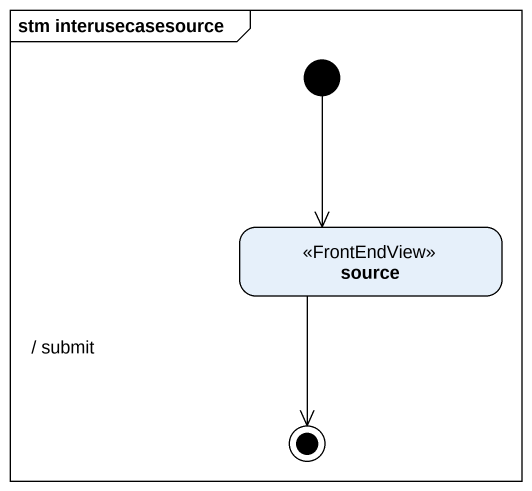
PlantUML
@startuml
mainframe stm interusecasesource
hide empty description
state source <<FrontEndView>>
[*] --> source
source --> [*] : / submit
@enduml
